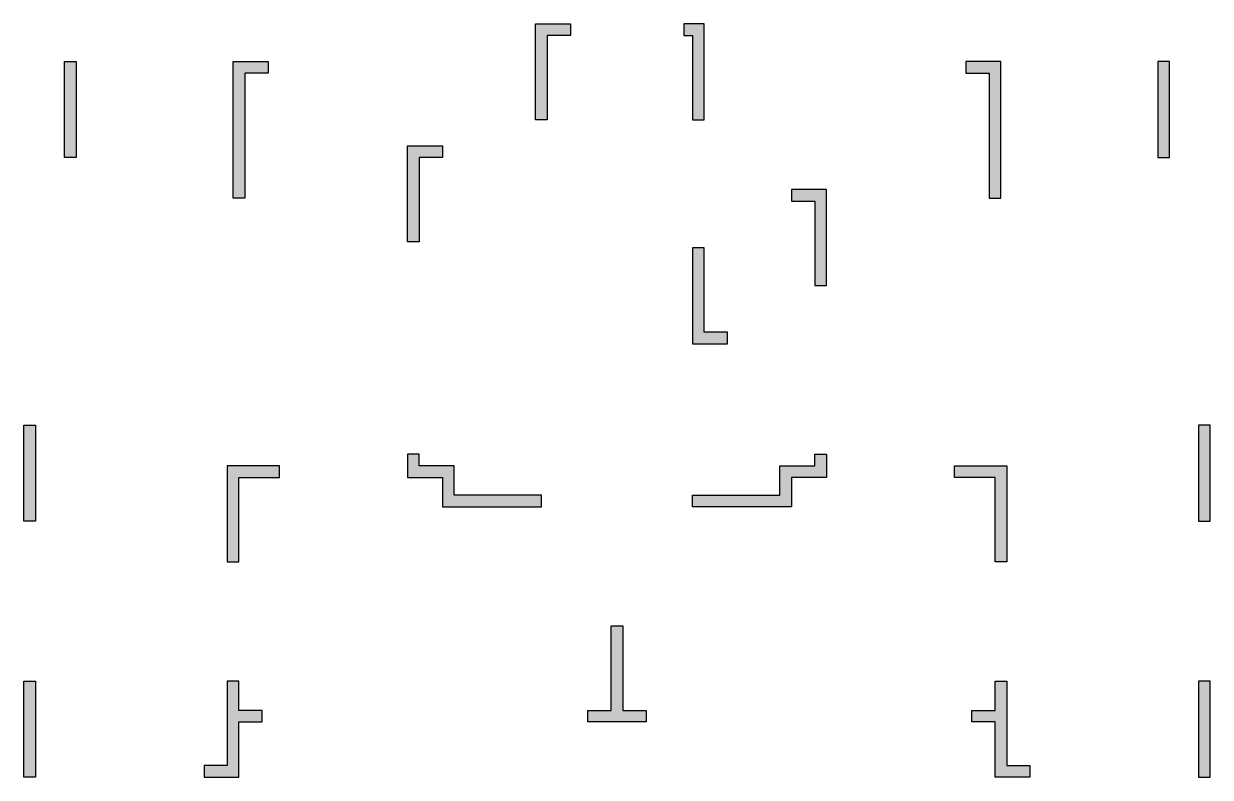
# Model space of a CAD drawing. Header units: millimetres. Extents: x -100 to 20300, y 550 to 13500.
import ezdxf

# ---------------------------------------------------------------- set-up
doc = ezdxf.new("R2010")
doc.units = ezdxf.units.MM
doc.header["$LTSCALE"] = 1000
doc.header["$MEASUREMENT"] = 0
doc.layers.add('S-COLU-HATCH', color=30, linetype='Continuous')
doc.layers.add('S-WALL-LINE1', color=12, linetype='Continuous')

# ---------------------------------------------------------------- blocks, each defined once
blk = doc.blocks.new('S-10-COLU-BZ', base_point=(0, 0))
at = {"layer": 'S-COLU-HATCH', "linetype": 'ByBlock'}
h = blk.add_hatch(color=0, dxfattribs=at)
h.dxf.hatch_style = 1
h.paths.add_polyline_path([(700, 12350), (900, 12350), (900, 10700), (700, 10700)])
h = blk.add_hatch(color=0, dxfattribs=at)
h.dxf.hatch_style = 1
h.paths.add_polyline_path([(3600, 12350), (4200, 12350), (4200, 12150), (3800, 12150), (3800, 10000), (3600, 10000)])
h = blk.add_hatch(color=0, dxfattribs=at)
h.dxf.hatch_style = 1
h.paths.add_polyline_path([(0, 6100), (200, 6100), (200, 4450), (0, 4450)])
at = {"layer": 'S-COLU-HATCH'}
h = blk.add_hatch(color=0, dxfattribs=at)
h.dxf.hatch_style = 1
h.paths.add_polyline_path([(4400, 5400), (3500, 5400), (3500, 3750), (3700, 3750), (3700, 5200), (4400, 5200)])
at = {"layer": 'S-COLU-HATCH', "linetype": 'ByBlock'}
h = blk.add_hatch(color=0, dxfattribs=at)
h.dxf.hatch_style = 1
h.paths.add_polyline_path([(0, 1700), (200, 1700), (200, 50), (0, 50)])
h = blk.add_hatch(color=0, dxfattribs=at)
h.dxf.hatch_style = 1
h.paths.add_polyline_path([(3700, 1700), (3500, 1700), (3500, 250), (3100, 250), (3100, 50), (3700, 50), (3700, 1000), (4100, 1000), (4100, 1200), (3700, 1200)])
at = {"layer": 'S-WALL-LINE1', "linetype": 'ByBlock'}
for points in [[(700, 12350), (900, 12350), (900, 10700), (700, 10700)], [(3600, 12350), (4200, 12350), (4200, 12150), (3800, 12150), (3800, 10000), (3600, 10000)], [(0, 6100), (200, 6100), (200, 4450), (0, 4450)], [(4400, 5400), (3500, 5400), (3500, 3750), (3700, 3750), (3700, 5200), (4400, 5200)], [(0, 1700), (200, 1700), (200, 50), (0, 50)], [(3700, 1700), (3500, 1700), (3500, 250), (3100, 250), (3100, 50), (3700, 50), (3700, 1000), (4100, 1000), (4100, 1200), (3700, 1200)]]:
    blk.add_lwpolyline(points, close=True, dxfattribs=at)

msp = doc.modelspace()

# ---------------------------------------------------------------- hatches: boundary and pattern name
at = {"layer": 'S-COLU-HATCH', "linetype": 'ByBlock'}
h = msp.add_hatch(color=0, dxfattribs=at)
h.dxf.hatch_style = 1
h.paths.add_polyline_path([(8700, 13500), (9300, 13500), (9300, 13300), (8900, 13300), (8900, 11850), (8700, 11850)])
h = msp.add_hatch(color=0, dxfattribs=at)
h.dxf.hatch_style = 1
h.paths.add_polyline_path([(11600, 13500), (11250, 13500), (11250, 13300), (11400, 13300), (11400, 11850), (11600, 11850)])
h = msp.add_hatch(color=0, dxfattribs=at)
h.dxf.hatch_style = 1
h.paths.add_polyline_path([(6500, 11400), (7100, 11400), (7100, 11200), (6700, 11200), (6700, 9750), (6500, 9750)])
h = msp.add_hatch(color=0, dxfattribs=at)
h.dxf.hatch_style = 1
h.paths.add_polyline_path([(13700, 10650), (13100, 10650), (13100, 10450), (13500, 10450), (13500, 9000), (13700, 9000)])
at = {"layer": 'S-COLU-HATCH'}
h = msp.add_hatch(color=0, dxfattribs=at)
h.dxf.hatch_style = 1
h.paths.add_polyline_path([(11400, 8000), (12000, 8000), (12000, 8200), (11600, 8200), (11600, 9650), (11400, 9650)])
h = msp.add_hatch(color=0, dxfattribs=at)
h.dxf.hatch_style = 1
h.paths.add_polyline_path([(7100, 5700), (7100, 5200), (8800, 5200), (8800, 5400), (7300, 5400), (7300, 5900), (6700, 5900), (6700, 6100), (6500, 6100), (6500, 5700)])
h = msp.add_hatch(color=0, dxfattribs=at)
h.dxf.hatch_style = 1
h.paths.add_polyline_path([(13100, 5700), (13100, 5200), (11400, 5200), (11400, 5400), (12900, 5400), (12900, 5900), (13500, 5900), (13500, 6100), (13700, 6100), (13700, 5700)])
at = {"layer": 'S-COLU-HATCH', "linetype": 'ByBlock'}
h = msp.add_hatch(color=0, dxfattribs=at)
h.dxf.hatch_style = 1
h.paths.add_polyline_path([(10000, 3150), (10200, 3150), (10200, 1700), (10600, 1700), (10600, 1500), (9600, 1500), (9600, 1700), (10000, 1700)])

# ---------------------------------------------------------------- linework, layer by layer
at = {"layer": 'S-WALL-LINE1', "linetype": 'ByBlock'}
for points in [[(8700, 13500), (9300, 13500), (9300, 13300), (8900, 13300), (8900, 11850), (8700, 11850)], [(11600, 13500), (11250, 13500), (11250, 13300), (11400, 13300), (11400, 11850), (11600, 11850)], [(6500, 11400), (7100, 11400), (7100, 11200), (6700, 11200), (6700, 9750), (6500, 9750)], [(13700, 10650), (13100, 10650), (13100, 10450), (13500, 10450), (13500, 9000), (13700, 9000)], [(11400, 8000), (12000, 8000), (12000, 8200), (11600, 8200), (11600, 9650), (11400, 9650)], [(7100, 5700), (7100, 5200), (8800, 5200), (8800, 5400), (7300, 5400), (7300, 5900), (6700, 5900), (6700, 6100), (6500, 6100), (6500, 5700)], [(13100, 5700), (13100, 5200), (11400, 5200), (11400, 5400), (12900, 5400), (12900, 5900), (13500, 5900), (13500, 6100), (13700, 6100), (13700, 5700)], [(10000, 3150), (10200, 3150), (10200, 1700), (10600, 1700), (10600, 1500), (9600, 1500), (9600, 1700), (10000, 1700)]]:
    msp.add_lwpolyline(points, close=True, dxfattribs=at)

# ---------------------------------------------------------------- block references
at = {"layer": 'S-WALL-LINE1', "color": 0, "linetype": 'ByBlock'}
msp.add_blockref('S-10-COLU-BZ', (-100, 500), dxfattribs=at)
at = {"layer": 'S-WALL-LINE1', "color": 0, "linetype": 'ByBlock', "xscale": -1}
msp.add_blockref('S-10-COLU-BZ', (20300, 500), dxfattribs=at)

doc.saveas('drawing.dxf')
